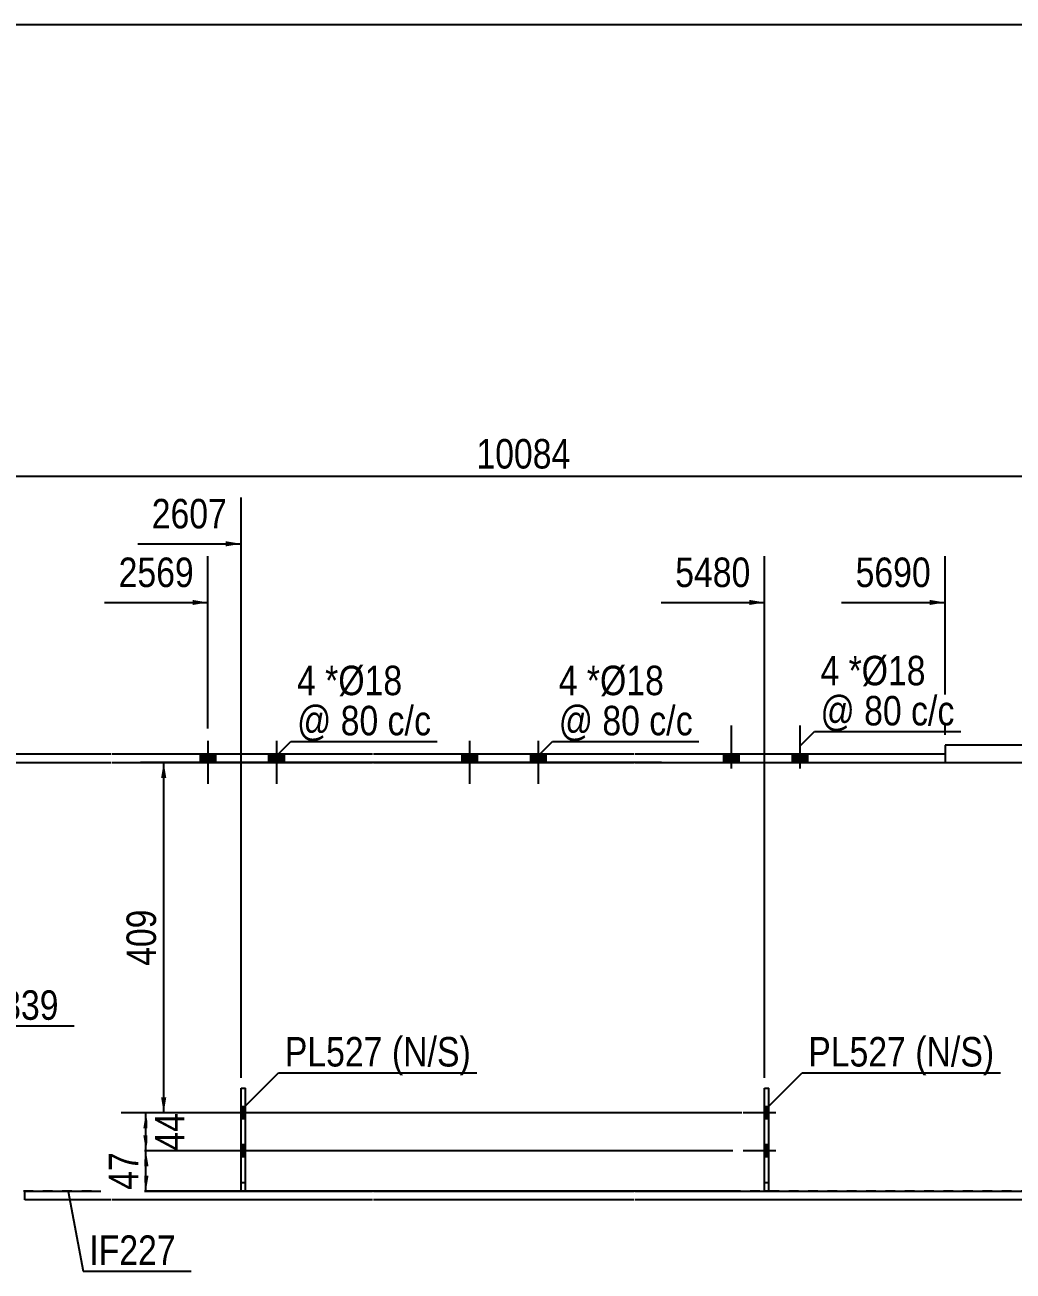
# Model space of a CAD drawing. Header units: millimetres. Extents: x -20 to 383, y -185 to 93.
# Drawn here: x 127.7 to 223.7, y -28.6 to 92.5 of the extents above; entities that cross this region are included whole.
import ezdxf

# ---------------------------------------------------------------- set-up
doc = ezdxf.new("R2010")
doc.units = ezdxf.units.MM
doc.linetypes.add('DXK_LINE_DOT1', pattern=[1.8814, 0.9407, -0.9407])
doc.styles.add('Arial Narrow', font='ARIALN.TTF', dxfattribs={"height": 0.2})

# ---------------------------------------------------------------- blocks, each defined once
blk = doc.blocks.new('Unknown-622201220-1210')
at = {"color": 5, "linetype": 'Continuous'}
blk.add_line((382.53, 92.51), (-17.47, 92.51), dxfattribs=at)
blk = doc.blocks.new('Part-622201220-1671 - 1391')
at = {"color": 2, "linetype": 'Continuous'}
blk.add_line((110.9, -20.83), (110.9, 20.83), dxfattribs=at)
at = {"color": 7, "linetype": 'DXK_LINE_DOT1'}
for p, q in [((110.9, 20.83), (119.23, 20.83)), ((119.33, 20.83), (136, 20.83)), ((136.1, 20.83), (161.43, 20.83)), ((161.53, 20.83), (186.86, 20.83)), ((186.96, 20.83), (225.41, 20.83)), ((225.51, 20.83), (234.02, 20.83)), ((234.02, 20.83), (234.02, -20.83)), ((119.23, -20.83), (110.9, -20.83)), ((136, -20.83), (119.33, -20.83)), ((161.43, -20.83), (136.1, -20.83)), ((186.86, -20.83), (161.53, -20.83)), ((225.41, -20.83), (186.96, -20.83)), ((234.02, -20.83), (225.51, -20.83))]:
    blk.add_line(p, q, dxfattribs=at)
blk = doc.blocks.new('Part-622201220-1551 - 1391')
at = {"color": 2, "linetype": 'Continuous'}
for p, q in [((0, 21.67), (0, 20.83)), ((0, 21.67), (49.28, 21.67)), ((0, 20.83), (49.28, 20.83)), ((49.38, 21.67), (76.96, 21.67)), ((49.38, 20.83), (76.96, 20.83)), ((77.06, 21.67), (102.4, 21.67)), ((77.06, 20.83), (102.4, 20.83)), ((102.5, 21.67), (119.23, 21.67)), ((102.5, 20.83), (119.23, 20.83)), ((119.33, 21.67), (136, 21.67)), ((119.33, 20.83), (136, 20.83)), ((136.1, 21.67), (161.43, 21.67)), ((136.1, 20.83), (161.43, 20.83)), ((161.53, 21.67), (186.86, 21.67)), ((161.53, 20.83), (186.86, 20.83)), ((186.96, 21.67), (217.08, 21.67)), ((186.96, 20.83), (217.08, 20.83)), ((217.08, 21.67), (217.08, 20.83))]:
    blk.add_line(p, q, dxfattribs=at)
blk = doc.blocks.new('Part-622201220-1573 - 1391')
at = {"color": 2, "linetype": 'Continuous'}
for p, q in [((225.41, 22.5), (217.08, 22.5)), ((217.08, 22.5), (217.08, 20.83)), ((242.35, 22.5), (225.51, 22.5)), ((267.79, 22.5), (242.45, 22.5)), ((293.22, 22.5), (267.89, 22.5)), ((348.18, 22.5), (293.32, 22.5)), ((348.18, 20.83), (348.18, 22.5)), ((217.08, 20.83), (225.41, 20.83)), ((225.51, 20.83), (242.35, 20.83)), ((242.45, 20.83), (267.79, 20.83)), ((267.89, 20.83), (293.22, 20.83)), ((293.32, 20.83), (348.18, 20.83))]:
    blk.add_line(p, q, dxfattribs=at)
blk = doc.blocks.new('Part-622201220-1693 - 1391')
at = {"color": 2, "linetype": 'Continuous'}
for p, q in [((127.66, -21.67), (127.66, -20.83)), ((127.66, -20.83), (136, -20.83)), ((136, -21.67), (127.66, -21.67)), ((136.1, -20.83), (161.43, -20.83)), ((161.43, -21.67), (136.1, -21.67)), ((161.53, -20.83), (186.86, -20.83)), ((186.86, -21.67), (161.53, -21.67)), ((186.96, -20.83), (225.41, -20.83)), ((225.41, -21.67), (186.96, -21.67)), ((225.51, -20.83), (234.02, -20.83)), ((234.02, -21.67), (225.51, -21.67)), ((234.02, -20.83), (234.02, -21.67))]:
    blk.add_line(p, q, dxfattribs=at)
blk = doc.blocks.new('Part-622201220-2980 - 1391')
at = {"color": 2, "linetype": 'Continuous'}
for p, q in [((199.55, -20.83), (199.55, -10.83)), ((199.55, -10.83), (199.96, -10.83)), ((199.96, -20.83), (199.96, -10.83))]:
    blk.add_line(p, q, dxfattribs=at)
at = {"color": 7, "linetype": 'DXK_LINE_DOT1'}
for p, q in [((199.55, -20), (199.96, -20)), ((199.96, -20.83), (199.55, -20.83))]:
    blk.add_line(p, q, dxfattribs=at)
blk = doc.blocks.new('Bolt-622201220-2987 - 1391')
at = {"linetype": 'Continuous'}
for points in [[(199.96, -13.81), (199.96, -12.65), (199.55, -12.65), (199.55, -13.81)], [(199.96, -17.5), (199.96, -16.33), (199.55, -16.33), (199.55, -17.5)]]:
    blk.add_hatch(color=3, dxfattribs=at).paths.add_polyline_path(points)
at = {"color": 3, "linetype": 'Continuous'}
for p, q in [((200.63, -13.23), (197.46, -13.23)), ((199.96, -12.65), (199.55, -12.65)), ((199.96, -13.81), (199.55, -13.81)), ((200.63, -16.92), (197.46, -16.92)), ((199.96, -16.33), (199.55, -16.33)), ((199.96, -17.5), (199.55, -17.5))]:
    blk.add_line(p, q, dxfattribs=at)
blk = doc.blocks.new('Bolt-622201220-4590 - 1391')
at = {"linetype": 'Continuous'}
for points in [[(149.1, -13.81), (149.1, -12.65), (148.68, -12.65), (148.68, -13.81)], [(149.1, -17.5), (149.1, -16.33), (148.68, -16.33), (148.68, -17.5)]]:
    blk.add_hatch(color=3, dxfattribs=at).paths.add_polyline_path(points)
at = {"color": 3, "linetype": 'Continuous'}
for p, q in [((149.76, -13.23), (146.6, -13.23)), ((149.1, -12.65), (148.68, -12.65)), ((149.1, -13.81), (148.68, -13.81)), ((149.76, -16.92), (146.6, -16.92)), ((149.1, -16.33), (148.68, -16.33)), ((149.1, -17.5), (148.68, -17.5))]:
    blk.add_line(p, q, dxfattribs=at)
blk = doc.blocks.new('Part-622201220-4589 - 1391')
at = {"color": 2, "linetype": 'Continuous'}
for p, q in [((148.68, -20.83), (148.68, -10.83)), ((148.68, -10.83), (149.1, -10.83)), ((149.1, -20.83), (149.1, -10.83))]:
    blk.add_line(p, q, dxfattribs=at)
at = {"color": 7, "linetype": 'DXK_LINE_DOT1'}
for p, q in [((148.68, -20), (149.1, -20)), ((149.1, -20.83), (148.68, -20.83))]:
    blk.add_line(p, q, dxfattribs=at)
blk = doc.blocks.new('Bolt-622201220-5302 - 1391')
at = {"linetype": 'Continuous'}
for points in [[(146.18, 21.67), (144.68, 21.67), (144.68, 20.83), (146.18, 20.83)], [(146.18, 21.67), (144.68, 21.67), (144.68, 20.83), (146.18, 20.83)], [(152.85, 21.67), (151.35, 21.67), (151.35, 20.83), (152.85, 20.83)], [(152.85, 21.67), (151.35, 21.67), (151.35, 20.83), (152.85, 20.83)]]:
    blk.add_hatch(color=3, dxfattribs=at).paths.add_polyline_path(points)
at = {"color": 3, "linetype": 'Continuous'}
for p, q in [((145.43, 22.92), (145.43, 18.75)), ((145.43, 22.92), (145.43, 18.75)), ((152.1, 22.92), (152.1, 18.75)), ((152.1, 22.92), (152.1, 18.75)), ((144.68, 21.67), (144.68, 20.83)), ((144.68, 21.67), (144.68, 20.83)), ((146.18, 21.67), (146.18, 20.83)), ((146.18, 21.67), (146.18, 20.83)), ((151.35, 21.67), (151.35, 20.83)), ((151.35, 21.67), (151.35, 20.83)), ((152.85, 21.67), (152.85, 20.83)), ((152.85, 21.67), (152.85, 20.83))]:
    blk.add_line(p, q, dxfattribs=at)
blk = doc.blocks.new('Bolt-622201220-5303 - 1391')
at = {"linetype": 'Continuous'}
for points in [[(171.61, 21.67), (170.11, 21.67), (170.11, 20.83), (171.61, 20.83)], [(171.61, 21.67), (170.11, 21.67), (170.11, 20.83), (171.61, 20.83)], [(178.28, 21.67), (176.78, 21.67), (176.78, 20.83), (178.28, 20.83)], [(178.28, 21.67), (176.78, 21.67), (176.78, 20.83), (178.28, 20.83)]]:
    blk.add_hatch(color=3, dxfattribs=at).paths.add_polyline_path(points)
at = {"color": 3, "linetype": 'Continuous'}
for p, q in [((170.86, 22.92), (170.86, 18.75)), ((170.86, 22.92), (170.86, 18.75)), ((177.53, 22.92), (177.53, 18.75)), ((177.53, 22.92), (177.53, 18.75)), ((170.11, 21.67), (170.11, 20.83)), ((170.11, 21.67), (170.11, 20.83)), ((171.61, 21.67), (171.61, 20.83)), ((171.61, 21.67), (171.61, 20.83)), ((176.78, 21.67), (176.78, 20.83)), ((176.78, 21.67), (176.78, 20.83)), ((178.28, 21.67), (178.28, 20.83)), ((178.28, 21.67), (178.28, 20.83))]:
    blk.add_line(p, q, dxfattribs=at)
blk = doc.blocks.new('Bolt-622201220-5304 - 1391')
at = {"linetype": 'Continuous'}
for points in [[(197.05, 21.67), (195.55, 21.67), (195.55, 20.83), (197.05, 20.83)], [(197.05, 21.67), (195.55, 21.67), (195.55, 20.83), (197.05, 20.83)], [(203.71, 21.67), (202.21, 21.67), (202.21, 20.83), (203.71, 20.83)], [(203.71, 21.67), (202.21, 21.67), (202.21, 20.83), (203.71, 20.83)]]:
    blk.add_hatch(color=3, dxfattribs=at).paths.add_polyline_path(points)
at = {"color": 3, "linetype": 'Continuous'}
for p, q in [((196.3, 24.42), (196.3, 20.25)), ((196.3, 24.42), (196.3, 20.25)), ((202.96, 24.42), (202.96, 20.25)), ((202.96, 24.42), (202.96, 20.25)), ((195.55, 21.67), (195.55, 20.83)), ((195.55, 21.67), (195.55, 20.83)), ((197.05, 21.67), (197.05, 20.83)), ((197.05, 21.67), (197.05, 20.83)), ((202.21, 21.67), (202.21, 20.83)), ((202.21, 21.67), (202.21, 20.83)), ((203.71, 21.67), (203.71, 20.83)), ((203.71, 21.67), (203.71, 20.83))]:
    blk.add_line(p, q, dxfattribs=at)
blk = doc.blocks.new('StraightDimension-622201220-4043 - 1391')
at = {"linetype": 'Continuous'}
for points in [[(139.17, -14.73), (139.42, -13.23), (139.67, -14.73)], [(139.67, -15.42), (139.42, -16.92), (139.17, -15.42)]]:
    blk.add_hatch(color=7, dxfattribs=at).paths.add_polyline_path(points)
at = {"color": 7, "linetype": 'Continuous'}
for p, q in [((196.46, -13.23), (137.02, -13.23)), ((139.42, -16.92), (139.42, -13.23)), ((196.46, -16.92), (137.02, -16.92))]:
    blk.add_line(p, q, dxfattribs=at)
at = {"color": 0}
blk.add_wipeout([(143.77, -12.64), (139.57, -12.64), (139.57, -17.5), (143.77, -17.5)], dxfattribs=at)
at = {"color": 3, "style": 'Arial Narrow'}
blk.add_text('44', height=2.863, rotation=90.0002, dxfattribs=at).set_placement((143.17, -16.9))
blk = doc.blocks.new('StraightDimension-622201220-1851 - 1391')
at = {"color": 7, "linetype": 'Continuous'}
blk.add_line((0, 48.65), (352.22, 48.65), dxfattribs=at)
at = {"color": 0}
blk.add_wipeout([(181.28, 48.8), (181.28, 53), (170.94, 53), (170.94, 48.8)], dxfattribs=at)
at = {"color": 3, "style": 'Arial Narrow'}
blk.add_text('10084', height=2.863, dxfattribs=at).set_placement((171.54, 49.4))
blk = doc.blocks.new('StraightDimension-622201220-7043 - 1391')
at = {"linetype": 'Continuous'}
blk.add_hatch(color=7, dxfattribs=at).paths.add_polyline_path([(147.18, 42.33), (148.68, 42.08), (147.18, 41.83)])
at = {"color": 7, "linetype": 'Continuous'}
for p, q in [((148.68, -9.83), (148.68, 46.58)), ((138.62, 42.08), (148.68, 42.08))]:
    blk.add_line(p, q, dxfattribs=at)
at = {"color": 0}
blk.add_wipeout([(147.91, 42.98), (147.91, 47.18), (139.39, 47.18), (139.39, 42.98)], dxfattribs=at)
at = {"color": 3, "style": 'Arial Narrow'}
blk.add_text('2607', height=2.863, dxfattribs=at).set_placement((139.99, 43.58))
blk = doc.blocks.new('StraightDimension-622201220-4044 - 1391')
at = {"linetype": 'Continuous'}
for points in [[(139.17, -18.42), (139.42, -16.92), (139.67, -18.42)], [(139.67, -19.33), (139.42, -20.83), (139.17, -19.33)]]:
    blk.add_hatch(color=7, dxfattribs=at).paths.add_polyline_path(points)
at = {"color": 7, "linetype": 'Continuous'}
for p, q in [((196.46, -16.92), (137.17, -16.92)), ((139.42, -20.83), (139.42, -16.92)), ((196.46, -20.83), (137.17, -20.83))]:
    blk.add_line(p, q, dxfattribs=at)
at = {"color": 0}
blk.add_wipeout([(139.27, -16.45), (135.07, -16.45), (135.07, -21.3), (139.27, -21.3)], dxfattribs=at)
at = {"color": 3, "style": 'Arial Narrow'}
blk.add_text('47', height=2.863, rotation=90.0002, dxfattribs=at).set_placement((138.67, -20.7))
blk = doc.blocks.new('StraightDimension-622201220-5216 - 1391')
at = {"linetype": 'Continuous'}
for points in [[(140.9, 19.33), (141.15, 20.83), (141.4, 19.33)], [(141.4, -11.73), (141.15, -13.23), (140.9, -11.73)]]:
    blk.add_hatch(color=7, dxfattribs=at).paths.add_polyline_path(points)
at = {"color": 7, "linetype": 'Continuous'}
for p, q in [((189.52, 20.83), (138.9, 20.83)), ((141.15, -13.23), (141.15, 20.83)), ((197.32, -13.23), (138.9, -13.23))]:
    blk.add_line(p, q, dxfattribs=at)
at = {"color": 0}
blk.add_wipeout([(141, 7.14), (136.8, 7.14), (136.8, 0.46), (141, 0.46)], dxfattribs=at)
at = {"color": 3, "style": 'Arial Narrow'}
blk.add_text('409', height=2.863, rotation=90.0002, dxfattribs=at).set_placement((140.4, 1.06))
blk = doc.blocks.new('StraightDimension-622201220-7041 - 1391')
at = {"linetype": 'Continuous'}
blk.add_hatch(color=7, dxfattribs=at).paths.add_polyline_path([(215.58, 36.63), (217.08, 36.38), (215.58, 36.13)])
at = {"color": 7, "linetype": 'Continuous'}
for p, q in [((217.08, 23.5), (217.08, 40.88)), ((207.02, 36.38), (217.08, 36.38))]:
    blk.add_line(p, q, dxfattribs=at)
at = {"color": 0}
blk.add_wipeout([(216.31, 37.28), (216.31, 41.48), (207.79, 41.48), (207.79, 37.28)], dxfattribs=at)
at = {"color": 3, "style": 'Arial Narrow'}
blk.add_text('5690', height=2.863, dxfattribs=at).set_placement((208.39, 37.88))
blk = doc.blocks.new('StraightDimension-622201220-7042 - 1391')
at = {"linetype": 'Continuous'}
blk.add_hatch(color=7, dxfattribs=at).paths.add_polyline_path([(198.05, 36.63), (199.55, 36.38), (198.05, 36.13)])
at = {"color": 7, "linetype": 'Continuous'}
for p, q in [((199.55, -9.83), (199.55, 40.88)), ((189.48, 36.38), (199.55, 36.38))]:
    blk.add_line(p, q, dxfattribs=at)
at = {"color": 0}
blk.add_wipeout([(198.77, 37.28), (198.77, 41.48), (190.26, 41.48), (190.26, 37.28)], dxfattribs=at)
at = {"color": 3, "style": 'Arial Narrow'}
blk.add_text('5480', height=2.863, dxfattribs=at).set_placement((190.86, 37.88))
blk = doc.blocks.new('StraightDimension-622201220-7044 - 1391')
at = {"linetype": 'Continuous'}
blk.add_hatch(color=7, dxfattribs=at).paths.add_polyline_path([(143.95, 36.63), (145.45, 36.38), (143.95, 36.13)])
at = {"color": 7, "linetype": 'Continuous'}
for p, q in [((145.45, 24.13), (145.45, 40.88)), ((135.39, 36.38), (145.45, 36.38))]:
    blk.add_line(p, q, dxfattribs=at)
at = {"color": 0}
blk.add_wipeout([(144.68, 37.28), (144.68, 41.48), (136.17, 41.48), (136.17, 37.28)], dxfattribs=at)
at = {"color": 3, "style": 'Arial Narrow'}
blk.add_text('2569', height=2.863, dxfattribs=at).set_placement((136.77, 37.88))
blk = doc.blocks.new('Mark-622201220-1689 - 1391')
at = {"color": 0}
blk.add_wipeout([(142.33, -28), (142.33, -25), (133.92, -25), (133.92, -28)], dxfattribs=at)
blk.add_wipeout([(142.33, -28), (142.33, -25), (133.92, -25), (133.92, -28)], dxfattribs=at)
at = {"color": 7, "linetype": 'Continuous'}
for p, q in [((131.85, -20.88), (133.32, -28.6)), ((133.32, -28.6), (143.83, -28.6))]:
    blk.add_line(p, q, dxfattribs=at)
at = {"color": 3, "style": 'Arial Narrow'}
blk.add_text('IF227', height=2.863, dxfattribs=at).set_placement((133.92, -28))
blk = doc.blocks.new('Mark-622201220-4604 - 1391')
at = {"color": 0}
for points in [[(162.43, -8.72), (162.43, -5.72), (152.92, -5.72), (152.92, -8.72)], [(170.99, -8.72), (170.99, -5.72), (163.33, -5.72), (163.33, -8.72)]]:
    blk.add_wipeout(points, dxfattribs=at)
for points in [[(162.43, -8.72), (162.43, -5.72), (152.92, -5.72), (152.92, -8.72)], [(170.99, -8.72), (170.99, -5.72), (163.33, -5.72), (163.33, -8.72)]]:
    blk.add_wipeout(points, dxfattribs=at)
at = {"color": 7, "linetype": 'Continuous'}
for p, q in [((148.79, -12.86), (152.32, -9.32)), ((152.32, -9.32), (171.59, -9.32))]:
    blk.add_line(p, q, dxfattribs=at)
at = {"color": 3, "style": 'Arial Narrow'}
for s, p in [('PL527', (152.92, -8.72)), ('(N/', (163.33, -8.72)), ('S)', (167.71, -8.72))]:
    blk.add_text(s, height=2.863, dxfattribs=at).set_placement(p)
blk = doc.blocks.new('Mark-622201220-5341 - 1391')
at = {"color": 0}
for points in [[(181.37, 27.37), (181.37, 30.37), (179.54, 30.37), (179.54, 27.37)], [(183.55, 27.37), (183.55, 30.37), (182.27, 30.37), (182.27, 27.37)], [(192.56, 23.47), (192.56, 26.47), (179.54, 26.47), (179.54, 23.47)]]:
    blk.add_wipeout(points, dxfattribs=at)
for points in [[(181.37, 27.37), (181.37, 30.37), (179.54, 30.37), (179.54, 27.37)], [(183.55, 27.37), (183.55, 30.37), (182.27, 30.37), (182.27, 27.37)], [(192.56, 23.47), (192.56, 26.47), (179.54, 26.47), (179.54, 23.47)]]:
    blk.add_wipeout(points, dxfattribs=at)
at = {"color": 7, "linetype": 'Continuous'}
for p, q in [((177.53, 21.46), (178.94, 22.87)), ((178.94, 22.87), (193.16, 22.87))]:
    blk.add_line(p, q, dxfattribs=at)
at = {"color": 3, "style": 'Arial Narrow'}
for s, height, p in [('4', 2.86, (179.54, 27.37)), ('@ 80 c/', 2.863, (179.54, 23.47)), ('c', 2.86, (190.92, 23.47))]:
    blk.add_text(s, height=height, dxfattribs=at).set_placement(p)
at = {"color": 0}
blk.add_wipeout([(189.76, 27.37), (189.76, 30.37), (183.55, 30.37), (183.55, 27.37)], dxfattribs=at)
blk.add_wipeout([(189.76, 27.37), (189.76, 30.37), (183.55, 30.37), (183.55, 27.37)], dxfattribs=at)
at = {"color": 3, "style": 'Arial Narrow'}
for s, height, p in [('Ø18', 2.863, (183.55, 27.37)), ('*', 2.86, (182.27, 27.37))]:
    blk.add_text(s, height=height, dxfattribs=at).set_placement(p)
blk = doc.blocks.new('Mark-622201220-1667 - 1391')
at = {"color": 0}
blk.add_wipeout([(130.94, -4.18), (130.94, -1.18), (122.36, -1.18), (122.36, -4.18)], dxfattribs=at)
blk.add_wipeout([(130.94, -4.18), (130.94, -1.18), (122.36, -1.18), (122.36, -4.18)], dxfattribs=at)
at = {"color": 7, "linetype": 'Continuous'}
for p, q in [((118.22, 2.96), (121.76, -4.78)), ((121.76, -4.78), (132.44, -4.78))]:
    blk.add_line(p, q, dxfattribs=at)
at = {"color": 3, "style": 'Arial Narrow'}
blk.add_text('W339', height=2.863, dxfattribs=at).set_placement((122.36, -4.18))
blk = doc.blocks.new('Mark-622201220-5342 - 1391')
at = {"color": 0}
for points in [[(206.81, 28.33), (206.81, 31.33), (204.98, 31.33), (204.98, 28.33)], [(208.98, 28.33), (208.98, 31.33), (207.71, 31.33), (207.71, 28.33)], [(218, 24.43), (218, 27.43), (204.98, 27.43), (204.98, 24.43)]]:
    blk.add_wipeout(points, dxfattribs=at)
for points in [[(206.81, 28.33), (206.81, 31.33), (204.98, 31.33), (204.98, 28.33)], [(208.98, 28.33), (208.98, 31.33), (207.71, 31.33), (207.71, 28.33)], [(218, 24.43), (218, 27.43), (204.98, 27.43), (204.98, 24.43)]]:
    blk.add_wipeout(points, dxfattribs=at)
at = {"color": 7, "linetype": 'Continuous'}
for p, q in [((202.96, 22.42), (204.38, 23.83)), ((204.38, 23.83), (218.6, 23.83))]:
    blk.add_line(p, q, dxfattribs=at)
at = {"color": 3, "style": 'Arial Narrow'}
for s, height, p in [('4', 2.86, (204.98, 28.33)), ('@ 80 c/', 2.863, (204.98, 24.43)), ('c', 2.86, (216.35, 24.43))]:
    blk.add_text(s, height=height, dxfattribs=at).set_placement(p)
at = {"color": 0}
blk.add_wipeout([(215.2, 28.33), (215.2, 31.33), (208.98, 31.33), (208.98, 28.33)], dxfattribs=at)
blk.add_wipeout([(215.2, 28.33), (215.2, 31.33), (208.98, 31.33), (208.98, 28.33)], dxfattribs=at)
at = {"color": 3, "style": 'Arial Narrow'}
for s, height, p in [('*', 2.86, (207.71, 28.33)), ('Ø18', 2.863, (208.98, 28.33))]:
    blk.add_text(s, height=height, dxfattribs=at).set_placement(p)
blk = doc.blocks.new('Mark-622201220-3022 - 1391')
at = {"color": 0}
for points in [[(213.29, -8.72), (213.29, -5.72), (203.79, -5.72), (203.79, -8.72)], [(221.86, -8.72), (221.86, -5.72), (214.19, -5.72), (214.19, -8.72)]]:
    blk.add_wipeout(points, dxfattribs=at)
for points in [[(213.29, -8.72), (213.29, -5.72), (203.79, -5.72), (203.79, -8.72)], [(221.86, -8.72), (221.86, -5.72), (214.19, -5.72), (214.19, -8.72)]]:
    blk.add_wipeout(points, dxfattribs=at)
at = {"color": 7, "linetype": 'Continuous'}
for p, q in [((199.65, -12.86), (203.19, -9.32)), ((203.19, -9.32), (222.46, -9.32))]:
    blk.add_line(p, q, dxfattribs=at)
at = {"color": 3, "style": 'Arial Narrow'}
for s, p in [('PL527', (203.79, -8.72)), ('(N/', (214.19, -8.72)), ('S)', (218.57, -8.72))]:
    blk.add_text(s, height=2.863, dxfattribs=at).set_placement(p)
blk = doc.blocks.new('Mark-622201220-5340 - 1391')
at = {"color": 0}
for points in [[(155.94, 27.37), (155.94, 30.37), (154.11, 30.37), (154.11, 27.37)], [(158.12, 27.37), (158.12, 30.37), (156.84, 30.37), (156.84, 27.37)], [(167.13, 23.47), (167.13, 26.47), (154.11, 26.47), (154.11, 23.47)]]:
    blk.add_wipeout(points, dxfattribs=at)
for points in [[(155.94, 27.37), (155.94, 30.37), (154.11, 30.37), (154.11, 27.37)], [(158.12, 27.37), (158.12, 30.37), (156.84, 30.37), (156.84, 27.37)], [(167.13, 23.47), (167.13, 26.47), (154.11, 26.47), (154.11, 23.47)]]:
    blk.add_wipeout(points, dxfattribs=at)
at = {"color": 7, "linetype": 'Continuous'}
for p, q in [((152.1, 21.46), (153.51, 22.87)), ((153.51, 22.87), (167.73, 22.87))]:
    blk.add_line(p, q, dxfattribs=at)
at = {"color": 3, "style": 'Arial Narrow'}
for s, height, p in [('4', 2.86, (154.11, 27.37)), ('@ 80 c/', 2.863, (154.11, 23.47)), ('c', 2.86, (165.49, 23.47))]:
    blk.add_text(s, height=height, dxfattribs=at).set_placement(p)
at = {"color": 0}
blk.add_wipeout([(164.33, 27.37), (164.33, 30.37), (158.12, 30.37), (158.12, 27.37)], dxfattribs=at)
blk.add_wipeout([(164.33, 27.37), (164.33, 30.37), (158.12, 30.37), (158.12, 27.37)], dxfattribs=at)
at = {"color": 3, "style": 'Arial Narrow'}
for s, height, p in [('Ø18', 2.863, (158.12, 27.37)), ('*', 2.86, (156.84, 27.37))]:
    blk.add_text(s, height=height, dxfattribs=at).set_placement(p)

msp = doc.modelspace()

# ---------------------------------------------------------------- block references
for name in ['Unknown-622201220-1210', 'Bolt-622201220-5304 - 1391', 'Bolt-622201220-5302 - 1391', 'Bolt-622201220-5303 - 1391', 'Part-622201220-1573 - 1391', 'Part-622201220-1551 - 1391', 'Part-622201220-1671 - 1391', 'Part-622201220-4589 - 1391', 'Part-622201220-2980 - 1391', 'Bolt-622201220-4590 - 1391', 'Bolt-622201220-2987 - 1391', 'Part-622201220-1693 - 1391']:
    msp.add_blockref(name, (0, 0))

# ---------------------------------------------------------------- next in the draw order: block references
for name in ['StraightDimension-622201220-1851 - 1391', 'Mark-622201220-1667 - 1391', 'StraightDimension-622201220-4043 - 1391']:
    msp.add_blockref(name, (0, 0))

# ---------------------------------------------------------------- next in the draw order: block references
for name in ['StraightDimension-622201220-7043 - 1391', 'StraightDimension-622201220-7041 - 1391', 'Mark-622201220-5340 - 1391', 'StraightDimension-622201220-4044 - 1391']:
    msp.add_blockref(name, (0, 0))

# ---------------------------------------------------------------- next in the draw order: block references
for name in ['StraightDimension-622201220-7044 - 1391', 'Mark-622201220-5342 - 1391', 'StraightDimension-622201220-5216 - 1391', 'Mark-622201220-1689 - 1391']:
    msp.add_blockref(name, (0, 0))

# ---------------------------------------------------------------- next in the draw order: block references
for name in ['StraightDimension-622201220-7042 - 1391', 'Mark-622201220-4604 - 1391']:
    msp.add_blockref(name, (0, 0))

# ---------------------------------------------------------------- next in the draw order: block references
for name in ['Mark-622201220-5341 - 1391', 'Mark-622201220-3022 - 1391']:
    msp.add_blockref(name, (0, 0))

doc.saveas('drawing.dxf')
